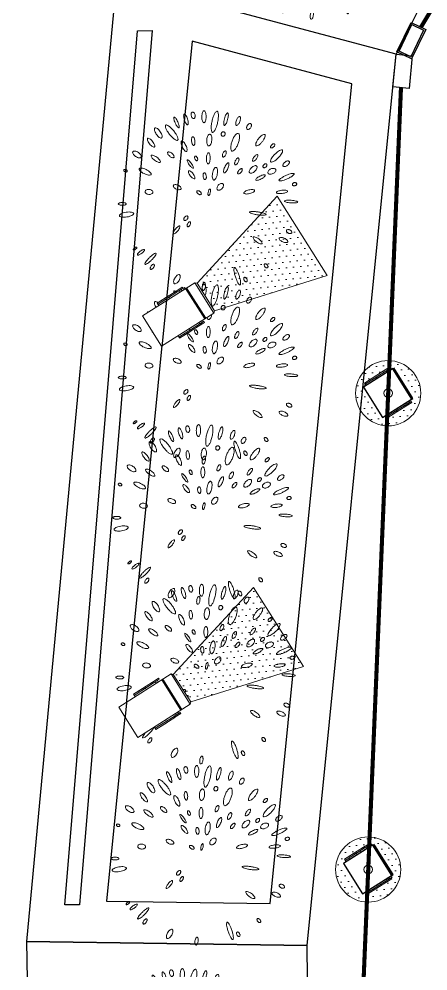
# Model space of a CAD drawing. Header units: millimetres. Extents: x 2562 to 7288, y 778 to 5635.
# Drawn here: x 3466.4 to 3516.5, y 1729.4 to 1846.1 of the extents above; entities that cross this region are included whole.
import ezdxf

# ---------------------------------------------------------------- set-up
doc = ezdxf.new("R2010")
doc.units = ezdxf.units.MM
doc.set_wipeout_variables(frame=1)
for name, color, linetype in [('0-gnl-gor3', 252, 'Continuous'), ('0-gnl-gor5', 254, 'Continuous'), ('2-tef-aksesuar', 30, 'Continuous'), ('2-tef-sabit', 251, 'Continuous'), ('yeni string aydinlatma', 30, 'Continuous')]:
    doc.layers.add(name, color=color, linetype=linetype)
doc.layers.add('ONOFF_LI-11', color=7, linetype='Continuous', lineweight=0, true_color=0xcc33a1)
doc.layers.add('x-ref_base plan 1$0$SHG-LANDSCAPING', color=252, linetype='Continuous', lineweight=18)
doc.linetypes.add('ZIGZAG', pattern='A,0.00254,-5.08,[131,ltypeshp.shx,S=5.08,R=0,X=-5.08,Y=0],-10.16,[131,ltypeshp.shx,S=5.08,R=180,X=5.08,Y=0],-5.08', length=20.32254)

# ---------------------------------------------------------------- blocks, each defined once
blk = doc.blocks.new('BP_Abelia grandiflora')
at = {"layer": '0-gnl-gor5', "lineweight": 9}
for points in [[(-0.0624, 0.1861, 0.029169), (-0.0573, 0.1778, 0.03978), (-0.0528, 0.1723, 0.081053), (-0.0476, 0.1685, 0.247796), (-0.0454, 0.1685, 0.247796), (-0.0441, 0.1704, 0.081053), (-0.0445, 0.1768, 0.03978), (-0.0466, 0.1836, 0.029169), (-0.0507, 0.1924, 0.029169), (-0.0558, 0.2006, 0.03978), (-0.0603, 0.2061, 0.081053), (-0.0655, 0.21, 0.247796), (-0.0677, 0.2099, 0.247796), (-0.0689, 0.2081, 0.081053), (-0.0686, 0.2016, 0.03978), (-0.0665, 0.1949, 0.029169)], [(-0.0439, 0.2257, 0.261938), (-0.0448, 0.2249, 0.075007), (-0.0454, 0.2211, 0.035692), (-0.0451, 0.2169, 0.025978), (-0.044, 0.2111, 0.025978), (-0.0423, 0.2055, 0.035692), (-0.0406, 0.2017, 0.075007), (-0.0383, 0.1986, 0.261938), (-0.0372, 0.1982, 0.261938), (-0.0363, 0.199, 0.075007), (-0.0357, 0.2029, 0.035692), (-0.036, 0.2071, 0.025978), (-0.0371, 0.2128, 0.025978), (-0.0388, 0.2184, 0.035692), (-0.0405, 0.2223, 0.075007), (-0.0428, 0.2254, 0.261938)], [(-0.0182, 0.2289, 0.243416), (-0.0193, 0.2281, 0.082852), (-0.0205, 0.2245, 0.04109), (-0.0209, 0.2203, 0.030206), (-0.0205, 0.2146, 0.030206), (-0.0194, 0.209, 0.04109), (-0.018, 0.205, 0.082852), (-0.0159, 0.2019, 0.243416), (-0.0146, 0.2014, 0.243416), (-0.0135, 0.2022, 0.082852), (-0.0123, 0.2058, 0.04109), (-0.012, 0.21, 0.030206), (-0.0124, 0.2157, 0.030206), (-0.0135, 0.2213, 0.04109), (-0.0149, 0.2252, 0.082852), (-0.0169, 0.2284, 0.243416)], [(0.0025, 0.2302, 0.154562), (0.0008, 0.2297, 0.106795), (-0.0008, 0.2278, 0.073326), (-0.0017, 0.2253, 0.059836), (-0.002, 0.222, 0.059836), (-0.0016, 0.2187, 0.073326), (-0.0005, 0.2163, 0.106795), (0.0013, 0.2145, 0.154562), (0.003, 0.214, 0.154562), (0.0046, 0.2146, 0.106795), (0.0063, 0.2165, 0.073326), (0.0072, 0.219, 0.059836), (0.0075, 0.2223, 0.059836), (0.007, 0.2255, 0.073326), (0.0059, 0.228, 0.106795), (0.0042, 0.2298, 0.154562)], [(0.0309, 0.2284, 0.217322), (0.0291, 0.228, 0.092688), (0.0264, 0.2249, 0.049364), (0.0246, 0.2208, 0.036974), (0.023, 0.215, 0.036974), (0.0223, 0.209, 0.049364), (0.0226, 0.2045, 0.092688), (0.024, 0.2006, 0.217322), (0.0255, 0.1996, 0.217322), (0.0273, 0.2, 0.092688), (0.03, 0.2031, 0.049364), (0.0318, 0.2072, 0.036974), (0.0334, 0.213, 0.036974), (0.0341, 0.219, 0.049364), (0.0338, 0.2235, 0.092688), (0.0324, 0.2274, 0.217322)], [(0.0625, 0.2217, 0.256191), (0.0601, 0.2214, 0.077505), (0.0549, 0.2164, 0.037329), (0.0505, 0.2097, 0.027247), (0.0458, 0.1998, 0.027247), (0.0422, 0.1895, 0.037329), (0.0406, 0.1816, 0.077505), (0.0407, 0.1744, 0.256191), (0.0422, 0.1726, 0.256191), (0.0445, 0.1728, 0.077505), (0.0497, 0.1779, 0.037329), (0.0541, 0.1846, 0.027247), (0.0588, 0.1944, 0.027247), (0.0624, 0.2048, 0.037329), (0.0641, 0.2126, 0.077505), (0.0639, 0.2199, 0.256191)], [(0.0872, 0.2131, 0.259831), (0.0859, 0.213, 0.07593), (0.0827, 0.2101, 0.036288), (0.0799, 0.2062, 0.026439), (0.0768, 0.2004, 0.026439), (0.0743, 0.1943, 0.036288), (0.0731, 0.1897, 0.07593), (0.0729, 0.1854, 0.259831), (0.0737, 0.1843, 0.259831), (0.0751, 0.1844, 0.07593), (0.0783, 0.1873, 0.036288), (0.0811, 0.1912, 0.026439), (0.0842, 0.197, 0.026439), (0.0866, 0.203, 0.036288), (0.0879, 0.2077, 0.07593), (0.088, 0.212, 0.259831)], [(-0.0949, 0.2077, 0.206976), (-0.0962, 0.2062, 0.096084), (-0.0969, 0.2021, 0.052894), (-0.0962, 0.1976, 0.039992), (-0.0943, 0.1919, 0.039992), (-0.0914, 0.1866, 0.052894), (-0.0886, 0.183, 0.096084), (-0.0851, 0.1807, 0.206976), (-0.0831, 0.1807, 0.206976), (-0.0818, 0.1821, 0.096084), (-0.0811, 0.1862, 0.052894), (-0.0818, 0.1908, 0.039992), (-0.0837, 0.1965, 0.039992), (-0.0866, 0.2018, 0.052894), (-0.0894, 0.2054, 0.096084), (-0.0929, 0.2077, 0.206976)], [(0.1147, 0.1991, 0.205663), (0.1132, 0.1993, 0.096491), (0.1103, 0.1979, 0.053352), (0.1077, 0.1954, 0.040391), (0.105, 0.1915, 0.040391), (0.1029, 0.1873, 0.053352), (0.102, 0.1838, 0.096491), (0.1021, 0.1806, 0.205663), (0.103, 0.1793, 0.205663), (0.1046, 0.1791, 0.096491), (0.1075, 0.1806, 0.053352), (0.1101, 0.1831, 0.040391), (0.1128, 0.1869, 0.040391), (0.1148, 0.1912, 0.053352), (0.1158, 0.1946, 0.096491), (0.1157, 0.1979, 0.205663)], [(-0.1169, 0.1861, 0.228205), (-0.1179, 0.1848, 0.088786), (-0.1179, 0.181, 0.045809), (-0.1169, 0.177, 0.034018), (-0.1147, 0.1718, 0.034018), (-0.1117, 0.167, 0.045809), (-0.109, 0.1638, 0.088786), (-0.1059, 0.1617, 0.228205), (-0.1043, 0.1617, 0.228205), (-0.1034, 0.163, 0.088786), (-0.1033, 0.1668, 0.045809), (-0.1044, 0.1708, 0.034018), (-0.1066, 0.176, 0.034018), (-0.1095, 0.1808, 0.045809), (-0.1123, 0.184, 0.088786), (-0.1154, 0.1861, 0.228205)], [(-0.0361, 0.1647, 0.224678), (-0.0373, 0.1636, 0.090084), (-0.0382, 0.1598, 0.046944), (-0.0381, 0.1555, 0.034953), (-0.0369, 0.1499, 0.034953), (-0.035, 0.1445, 0.046944), (-0.0329, 0.1407, 0.090084), (-0.0301, 0.1379, 0.224678), (-0.0285, 0.1376, 0.224678), (-0.0273, 0.1387, 0.090084), (-0.0264, 0.1425, 0.046944), (-0.0265, 0.1468, 0.034953), (-0.0277, 0.1525, 0.034953), (-0.0296, 0.1579, 0.046944), (-0.0317, 0.1617, 0.090084), (-0.0345, 0.1644, 0.224678)], [(-0.0073, 0.1703, 0.208148), (-0.0086, 0.1698, 0.095716), (-0.0104, 0.1674, 0.052486), (-0.0115, 0.1642, 0.039639), (-0.0122, 0.1599, 0.039639), (-0.0122, 0.1556, 0.052486), (-0.0116, 0.1523, 0.095716), (-0.0102, 0.1497, 0.208148), (-0.0089, 0.149, 0.208148), (-0.0075, 0.1495, 0.095716), (-0.0058, 0.1519, 0.052486), (-0.0047, 0.155, 0.039639), (-0.004, 0.1593, 0.039639), (-0.004, 0.1637, 0.052486), (-0.0046, 0.1669, 0.095716), (-0.006, 0.1696, 0.208148)], [(0.0349, 0.1693, 0.191592), (0.0327, 0.169, 0.100474), (0.0295, 0.1664, 0.058435), (0.0271, 0.1626, 0.044925), (0.0251, 0.1571, 0.044925), (0.0241, 0.1513, 0.058435), (0.0242, 0.1468, 0.100474), (0.0257, 0.1429, 0.191592), (0.0274, 0.1416, 0.191592), (0.0296, 0.1419, 0.100474), (0.0328, 0.1445, 0.058435), (0.0352, 0.1483, 0.044925), (0.0372, 0.1538, 0.044925), (0.0382, 0.1596, 0.058435), (0.0381, 0.1641, 0.100474), (0.0366, 0.1679, 0.191592)], [(0.0696, 0.1689, 0.110174), (0.0678, 0.1694, 0.102587), (0.0658, 0.169, 0.093413), (0.0641, 0.1678, 0.08782), (0.0629, 0.1661, 0.08782), (0.0623, 0.164, 0.093413), (0.0624, 0.162, 0.102587), (0.0634, 0.1602, 0.110174), (0.0648, 0.159, 0.110174), (0.0666, 0.1586, 0.102587), (0.0686, 0.159, 0.093413), (0.0703, 0.1601, 0.08782), (0.0716, 0.1619, 0.08782), (0.0722, 0.1639, 0.093413), (0.072, 0.166, 0.102587), (0.0711, 0.1678, 0.110174)], [(0.1382, 0.1775, 0.15118), (0.1365, 0.1782, 0.106997), (0.134, 0.1779, 0.074795), (0.1316, 0.1766, 0.061485), (0.1292, 0.1743, 0.061485), (0.1274, 0.1716, 0.074795), (0.1266, 0.169, 0.106997), (0.1268, 0.1664, 0.15118), (0.1278, 0.1649, 0.15118), (0.1295, 0.1642, 0.106997), (0.132, 0.1645, 0.074795), (0.1344, 0.1658, 0.061485), (0.1368, 0.1681, 0.061485), (0.1386, 0.1708, 0.074795), (0.1394, 0.1734, 0.106997), (0.1392, 0.176, 0.15118)], [(-0.1584, 0.1599, 0.17972), (-0.1593, 0.158, 0.103229), (-0.1587, 0.1544, 0.062965), (-0.157, 0.151, 0.049171), (-0.1537, 0.1471, 0.049171), (-0.1498, 0.144, 0.062965), (-0.1463, 0.1423, 0.103229), (-0.1427, 0.1419, 0.17972), (-0.1408, 0.1428, 0.17972), (-0.14, 0.1447, 0.103229), (-0.1405, 0.1483, 0.062965), (-0.1423, 0.1518, 0.049171), (-0.1455, 0.1556, 0.049171), (-0.1494, 0.1587, 0.062965), (-0.1529, 0.1604, 0.103229), (-0.1565, 0.1608, 0.17972)], [(-0.1156, 0.1428, 0.225102), (-0.1162, 0.1413, 0.08993), (-0.1152, 0.1376, 0.046807), (-0.1131, 0.134, 0.03484), (-0.1095, 0.1297, 0.03484), (-0.1053, 0.1259, 0.046807), (-0.1018, 0.1236, 0.08993), (-0.0982, 0.1225, 0.225102), (-0.0967, 0.123, 0.225102), (-0.0961, 0.1245, 0.08993), (-0.0971, 0.1282, 0.046807), (-0.0992, 0.1318, 0.03484), (-0.1028, 0.1361, 0.03484), (-0.1069, 0.1399, 0.046807), (-0.1104, 0.1422, 0.08993), (-0.1141, 0.1433, 0.225102)], [(-0.0742, 0.1435, 0.185857), (-0.075, 0.1421, 0.10188), (-0.0748, 0.1393, 0.060594), (-0.0736, 0.1365, 0.046923), (-0.0714, 0.1332, 0.046923), (-0.0686, 0.1304, 0.060594), (-0.066, 0.1288, 0.10188), (-0.0633, 0.1281, 0.185857), (-0.0618, 0.1286, 0.185857), (-0.061, 0.13, 0.10188), (-0.0612, 0.1328, 0.060594), (-0.0623, 0.1357, 0.046923), (-0.0646, 0.1389, 0.046923), (-0.0674, 0.1417, 0.060594), (-0.07, 0.1434, 0.10188), (-0.0727, 0.144, 0.185857)], [(0.1041, 0.1589, 0.219849), (0.1013, 0.1592, 0.09181), (0.0958, 0.156, 0.048525), (0.0909, 0.1509, 0.036269), (0.0857, 0.1431, 0.036269), (0.0816, 0.1346, 0.048525), (0.0797, 0.1279, 0.09181), (0.0797, 0.1215, 0.219849), (0.0813, 0.1192, 0.219849), (0.084, 0.119, 0.09181), (0.0896, 0.1222, 0.048525), (0.0944, 0.1273, 0.036269), (0.0997, 0.1351, 0.036269), (0.1038, 0.1435, 0.048525), (0.1057, 0.1503, 0.09181), (0.1057, 0.1567, 0.219849)], [(0.1675, 0.1451, 0.224459), (0.1656, 0.1458, 0.090164), (0.1609, 0.1447, 0.047015), (0.1562, 0.1421, 0.035012), (0.1506, 0.1377, 0.035012), (0.1457, 0.1326, 0.047015), (0.1427, 0.1282, 0.090164), (0.1412, 0.1236, 0.224459), (0.1418, 0.1216, 0.224459), (0.1437, 0.1209, 0.090164), (0.1484, 0.122, 0.047015), (0.153, 0.1245, 0.035012), (0.1586, 0.129, 0.035012), (0.1635, 0.1341, 0.047015), (0.1665, 0.1385, 0.090164), (0.1681, 0.1431, 0.224459)], [(-0.1882, 0.1194, 0.136055), (-0.1885, 0.1183, 0.10695), (-0.1881, 0.1168, 0.081551), (-0.1873, 0.1156, 0.069671), (-0.1859, 0.1145, 0.069671), (-0.1842, 0.1138, 0.081551), (-0.1827, 0.1137, 0.10695), (-0.1813, 0.1141, 0.136055), (-0.1805, 0.1149, 0.136055), (-0.1802, 0.116, 0.10695), (-0.1805, 0.1174, 0.081551), (-0.1814, 0.1187, 0.069671), (-0.1828, 0.1198, 0.069671), (-0.1844, 0.1204, 0.081551), (-0.1859, 0.1206, 0.10695), (-0.1873, 0.1202, 0.136055)], [(-0.1503, 0.1158, 0.222164), (-0.1506, 0.1139, 0.090991), (-0.1487, 0.1099, 0.047763), (-0.1455, 0.1062, 0.035633), (-0.1404, 0.102, 0.035633), (-0.1348, 0.0986, 0.047763), (-0.1302, 0.0968, 0.090991), (-0.1258, 0.0964, 0.222164), (-0.1242, 0.0973, 0.222164), (-0.1238, 0.0992, 0.090991), (-0.1257, 0.1032, 0.047763), (-0.1289, 0.1069, 0.035633), (-0.134, 0.1111, 0.035633), (-0.1396, 0.1145, 0.047763), (-0.1442, 0.1163, 0.090991), (-0.1486, 0.1167, 0.222164)], [(-0.0304, 0.1171, 0.270783), (-0.0309, 0.1163, 0.071066), (-0.0307, 0.1129, 0.033234), (-0.0297, 0.1092, 0.024094), (-0.0277, 0.1044, 0.024094), (-0.0252, 0.0997, 0.033234), (-0.0231, 0.0966, 0.071066), (-0.0205, 0.0942, 0.270783), (-0.0196, 0.0941, 0.270783), (-0.019, 0.0949, 0.071066), (-0.0193, 0.0984, 0.033234), (-0.0203, 0.1021, 0.024094), (-0.0223, 0.1069, 0.024094), (-0.0248, 0.1115, 0.033234), (-0.0269, 0.1146, 0.071066), (-0.0294, 0.117, 0.270783)], [(-0.0097, 0.1225, 0.164937), (-0.0107, 0.1219, 0.10574), (-0.0115, 0.1203, 0.068929), (-0.0118, 0.1184, 0.055121), (-0.0115, 0.1159, 0.055121), (-0.0107, 0.1136, 0.068929), (-0.0096, 0.112, 0.10574), (-0.0081, 0.1109, 0.164937), (-0.007, 0.1108, 0.164937), (-0.006, 0.1114, 0.10574), (-0.0051, 0.113, 0.068929), (-0.0049, 0.115, 0.055121), (-0.0051, 0.1174, 0.055121), (-0.006, 0.1197, 0.068929), (-0.007, 0.1213, 0.10574), (-0.0085, 0.1224, 0.164937)], [(0.0237, 0.1248, 0.221241), (0.0221, 0.1244, 0.091319), (0.0196, 0.1216, 0.048066), (0.0178, 0.1178, 0.035885), (0.0163, 0.1124, 0.035885), (0.0156, 0.1069, 0.048066), (0.0158, 0.1028, 0.091319), (0.017, 0.0992, 0.221241), (0.0183, 0.0982, 0.221241), (0.0199, 0.0986, 0.091319), (0.0224, 0.1014, 0.048066), (0.0241, 0.1052, 0.035885), (0.0256, 0.1105, 0.035885), (0.0263, 0.1161, 0.048066), (0.0262, 0.1202, 0.091319), (0.025, 0.1238, 0.221241)], [(0.0661, 0.1221, 0.181524), (0.0647, 0.1224, 0.10285), (0.0625, 0.1216, 0.062262), (0.0604, 0.12, 0.048498), (0.0583, 0.1175, 0.048498), (0.0568, 0.1145, 0.062262), (0.0561, 0.1121, 0.10285), (0.0562, 0.1097, 0.181524), (0.057, 0.1086, 0.181524), (0.0584, 0.1082, 0.10285), (0.0606, 0.109, 0.062262), (0.0627, 0.1106, 0.048498), (0.0648, 0.1132, 0.048498), (0.0663, 0.1161, 0.062262), (0.067, 0.1186, 0.10285), (0.0669, 0.121, 0.181524)], [(0.1873, 0.118, 0.167836), (0.1863, 0.1188, 0.105336), (0.1844, 0.119, 0.067731), (0.1823, 0.1185, 0.053888), (0.18, 0.1173, 0.053888), (0.178, 0.1156, 0.067731), (0.1767, 0.1139, 0.105336), (0.1762, 0.112, 0.167836), (0.1765, 0.1108, 0.167836), (0.1775, 0.1101, 0.105336), (0.1794, 0.1099, 0.067731), (0.1815, 0.1103, 0.053888), (0.1838, 0.1116, 0.053888), (0.1858, 0.1133, 0.067731), (0.1871, 0.1149, 0.105336), (0.1876, 0.1168, 0.167836)], [(0.094, 0.0995, 0.190551), (0.0926, 0.0999, 0.100739), (0.0901, 0.0991, 0.058823), (0.0878, 0.0973, 0.045281), (0.0853, 0.0945, 0.045281), (0.0834, 0.0913, 0.058823), (0.0825, 0.0885, 0.100739), (0.0824, 0.0859, 0.190551), (0.0832, 0.0847, 0.190551), (0.0846, 0.0843, 0.100739), (0.0871, 0.0852, 0.058823), (0.0894, 0.0869, 0.045281), (0.0919, 0.0897, 0.045281), (0.0938, 0.0929, 0.058823), (0.0947, 0.0957, 0.100739), (0.0948, 0.0983, 0.190551)], [(0.1418, 0.0995, 0.211516), (0.1406, 0.1001, 0.094634), (0.1379, 0.0995, 0.051326), (0.1352, 0.098, 0.038641), (0.132, 0.0955, 0.038641), (0.1293, 0.0925, 0.051326), (0.1277, 0.0899, 0.094634), (0.1269, 0.0872, 0.211516), (0.1274, 0.086, 0.211516), (0.1285, 0.0855, 0.094634), (0.1313, 0.0861, 0.051326), (0.134, 0.0875, 0.038641), (0.1371, 0.0901, 0.038641), (0.1398, 0.0931, 0.051326), (0.1415, 0.0957, 0.094634), (0.1422, 0.0983, 0.211516)], [(0.2035, 0.1, 0.241866), (0.2017, 0.1009, 0.08348), (0.1962, 0.1001, 0.041558), (0.1905, 0.0976, 0.030579), (0.1834, 0.0932, 0.030579), (0.1768, 0.088, 0.041558), (0.1726, 0.0835, 0.08348), (0.1699, 0.0786, 0.241866), (0.1702, 0.0766, 0.241866), (0.172, 0.0756, 0.08348), (0.1775, 0.0765, 0.041558), (0.1832, 0.0789, 0.030579), (0.1903, 0.0833, 0.030579), (0.1969, 0.0886, 0.041558), (0.2011, 0.0931, 0.08348), (0.2038, 0.098, 0.241866)], [(-0.0318, 0.0896, 0.218092), (-0.0326, 0.0885, 0.092422), (-0.0328, 0.0851, 0.049107), (-0.0319, 0.0815, 0.036758), (-0.0299, 0.077, 0.036758), (-0.0273, 0.0729, 0.049107), (-0.0248, 0.0701, 0.092422), (-0.022, 0.0684, 0.218092), (-0.0205, 0.0685, 0.218092), (-0.0196, 0.0696, 0.092422), (-0.0195, 0.073, 0.049107), (-0.0203, 0.0766, 0.036758), (-0.0223, 0.0811, 0.036758), (-0.025, 0.0852, 0.049107), (-0.0274, 0.088, 0.092422), (-0.0303, 0.0897, 0.218092)], [(0.0052, 0.0784, 0.182227), (0.0039, 0.0779, 0.102698), (0.0023, 0.0761, 0.061989), (0.0013, 0.0736, 0.048238), (0.0008, 0.0702, 0.048238), (0.001, 0.0668, 0.061989), (0.0017, 0.0643, 0.102698), (0.003, 0.0623, 0.182227), (0.0043, 0.0617, 0.182227), (0.0056, 0.0621, 0.102698), (0.0072, 0.064, 0.061989), (0.0082, 0.0665, 0.048238), (0.0087, 0.0698, 0.048238), (0.0085, 0.0732, 0.061989), (0.0079, 0.0758, 0.102698), (0.0065, 0.0778, 0.182227)], [(0.0359, 0.0865, 0.213517), (0.0338, 0.0863, 0.093974), (0.0304, 0.0835, 0.050644), (0.0276, 0.0795, 0.038059), (0.0249, 0.0736, 0.038059), (0.0232, 0.0674, 0.050644), (0.0227, 0.0625, 0.093974), (0.0236, 0.0581, 0.213517), (0.025, 0.0567, 0.213517), (0.0271, 0.0569, 0.093974), (0.0305, 0.0597, 0.050644), (0.0333, 0.0637, 0.038059), (0.036, 0.0696, 0.038059), (0.0377, 0.0759, 0.050644), (0.0382, 0.0807, 0.093974), (0.0373, 0.0851, 0.213517)], [(0.0679, 0.0919, 0.234361), (0.0665, 0.0921, 0.086447), (0.0632, 0.0903, 0.043866), (0.0603, 0.0875, 0.032434), (0.0569, 0.0832, 0.032434), (0.0542, 0.0785, 0.043866), (0.0527, 0.0747, 0.086447), (0.0523, 0.071, 0.234361), (0.053, 0.0698, 0.234361), (0.0544, 0.0696, 0.086447), (0.0576, 0.0714, 0.043866), (0.0606, 0.0742, 0.032434), (0.0639, 0.0785, 0.032434), (0.0667, 0.0832, 0.043866), (0.0681, 0.087, 0.086447), (0.0686, 0.0907, 0.234361)], [(0.0981, 0.0721, 0.189405), (0.0969, 0.0727, 0.101026), (0.0946, 0.0725, 0.059252), (0.0923, 0.0715, 0.045676), (0.0897, 0.0696, 0.045676), (0.0874, 0.0673, 0.059252), (0.086, 0.0651, 0.101026), (0.0855, 0.0629, 0.189405), (0.0859, 0.0617, 0.189405), (0.087, 0.0611, 0.101026), (0.0893, 0.0613, 0.059252), (0.0916, 0.0623, 0.045676), (0.0943, 0.0642, 0.045676), (0.0966, 0.0665, 0.059252), (0.0979, 0.0686, 0.101026), (0.0985, 0.0709, 0.189405)], [(0.1346, 0.0725, 0.173385), (0.1328, 0.0738, 0.104439), (0.1293, 0.0741, 0.065477), (0.1255, 0.0731, 0.051621), (0.1212, 0.0708, 0.051621), (0.1175, 0.0676, 0.065477), (0.1152, 0.0645, 0.104439), (0.1142, 0.0611, 0.173385), (0.1147, 0.059, 0.173385), (0.1165, 0.0577, 0.104439), (0.1201, 0.0574, 0.065477), (0.1238, 0.0584, 0.051621), (0.1281, 0.0607, 0.051621), (0.1318, 0.0639, 0.065477), (0.1341, 0.067, 0.104439), (0.1351, 0.0704, 0.173385)], [(0.1594, 0.073, 0.141068), (0.1582, 0.0738, 0.107148), (0.1564, 0.0742, 0.079281), (0.1545, 0.0738, 0.066799), (0.1524, 0.0727, 0.066799), (0.1507, 0.0711, 0.079281), (0.1497, 0.0694, 0.107148), (0.1494, 0.0676, 0.141068), (0.1499, 0.0662, 0.141068), (0.151, 0.0653, 0.107148), (0.1529, 0.065, 0.079281), (0.1548, 0.0654, 0.066799), (0.1569, 0.0665, 0.066799), (0.1586, 0.0681, 0.079281), (0.1596, 0.0698, 0.107148), (0.1598, 0.0716, 0.141068)], [(0.2153, 0.0698, 0.167894), (0.214, 0.071, 0.105327), (0.2112, 0.0717, 0.067707), (0.2082, 0.0713, 0.053864), (0.2047, 0.0699, 0.053864), (0.2015, 0.0678, 0.067707), (0.1994, 0.0656, 0.105327), (0.1983, 0.063, 0.167894), (0.1986, 0.0612, 0.167894), (0.1999, 0.06, 0.105327), (0.2026, 0.0594, 0.067707), (0.2056, 0.0598, 0.053864), (0.2092, 0.0611, 0.053864), (0.2124, 0.0632, 0.067707), (0.2144, 0.0654, 0.105327), (0.2155, 0.068, 0.167894)], [(-0.1458, 0.0585, 0.14574), (-0.1458, 0.0563, 0.107166), (-0.1443, 0.0536, 0.077192), (-0.1418, 0.0515, 0.064269), (-0.1383, 0.05, 0.064269), (-0.1344, 0.0494, 0.077192), (-0.1312, 0.0498, 0.107166), (-0.1285, 0.0512, 0.14574), (-0.1273, 0.0531, 0.14574), (-0.1273, 0.0554, 0.107166), (-0.1288, 0.0581, 0.077192), (-0.1313, 0.0601, 0.064269), (-0.1348, 0.0617, 0.064269), (-0.1387, 0.0623, 0.077192), (-0.1419, 0.0619, 0.107166), (-0.1446, 0.0604, 0.14574)], [(-0.0748, 0.0608, 0.17178), (-0.0753, 0.059, 0.104715), (-0.0743, 0.0561, 0.066124), (-0.0723, 0.0535, 0.052265), (-0.0692, 0.0509, 0.052265), (-0.0655, 0.0491, 0.066124), (-0.0623, 0.0483, 0.104715), (-0.0593, 0.0486, 0.17178), (-0.0578, 0.0498, 0.17178), (-0.0574, 0.0516, 0.104715), (-0.0583, 0.0544, 0.066124), (-0.0603, 0.057, 0.052265), (-0.0635, 0.0596, 0.052265), (-0.0672, 0.0615, 0.066124), (-0.0703, 0.0622, 0.104715), (-0.0733, 0.0619, 0.17178)], [(0.1513, 0.0468, 0.242243), (0.1503, 0.0477, 0.083327), (0.1468, 0.0483, 0.041444), (0.1429, 0.0479, 0.030488), (0.1377, 0.0467, 0.030488), (0.1327, 0.0448, 0.041444), (0.1293, 0.0429, 0.083327), (0.1267, 0.0404, 0.242243), (0.1265, 0.0392, 0.242243), (0.1274, 0.0382, 0.083327), (0.1309, 0.0377, 0.041444), (0.1348, 0.0381, 0.030488), (0.14, 0.0393, 0.030488), (0.145, 0.0412, 0.041444), (0.1484, 0.0431, 0.083327), (0.151, 0.0456, 0.242243)], [(0.1792, 0.0558, 0.150587), (0.178, 0.0578, 0.107025), (0.1752, 0.0595, 0.075054), (0.1717, 0.06, 0.06178), (0.1675, 0.0595, 0.06178), (0.1636, 0.058, 0.075054), (0.1608, 0.056, 0.107025), (0.1591, 0.0532, 0.150587), (0.1589, 0.0509, 0.150587), (0.1601, 0.0489, 0.107025), (0.163, 0.0472, 0.075054), (0.1664, 0.0467, 0.06178), (0.1706, 0.0472, 0.06178), (0.1745, 0.0487, 0.075054), (0.1773, 0.0507, 0.107025), (0.1791, 0.0535, 0.150587)], [(-0.2157, 0.0401, 0.218506), (-0.2154, 0.0389, 0.092278), (-0.2133, 0.0371, 0.048969), (-0.2106, 0.0359, 0.036642), (-0.2068, 0.0349, 0.036642), (-0.2029, 0.0344, 0.048969), (-0.1999, 0.0346, 0.092278), (-0.1974, 0.0355, 0.218506), (-0.1967, 0.0365, 0.218506), (-0.197, 0.0376, 0.092278), (-0.199, 0.0394, 0.048969), (-0.2017, 0.0406, 0.036642), (-0.2055, 0.0416, 0.036642), (-0.2095, 0.0421, 0.048969), (-0.2124, 0.0419, 0.092278), (-0.215, 0.041, 0.218506)], [(-0.0205, 0.0374, 0.159367), (-0.0211, 0.0362, 0.106385), (-0.0211, 0.0342, 0.071268), (-0.0202, 0.0322, 0.05759), (-0.0187, 0.0301, 0.05759), (-0.0166, 0.0284, 0.071268), (-0.0147, 0.0275, 0.106385), (-0.0127, 0.0273, 0.159367), (-0.0115, 0.0279, 0.159367), (-0.0108, 0.0291, 0.106385), (-0.0109, 0.0311, 0.071268), (-0.0117, 0.0331, 0.05759), (-0.0133, 0.0352, 0.05759), (-0.0153, 0.0369, 0.071268), (-0.0173, 0.0378, 0.106385), (-0.0193, 0.0379, 0.159367)], [(0.012, 0.0369, 0.233435), (0.0111, 0.0368, 0.086805), (0.0093, 0.0354, 0.044155), (0.0079, 0.0333, 0.032669), (0.0064, 0.0302, 0.032669), (0.0053, 0.027, 0.044155), (0.0049, 0.0245, 0.086805), (0.0051, 0.0223, 0.233435), (0.0057, 0.0216, 0.233435), (0.0066, 0.0216, 0.086805), (0.0083, 0.0231, 0.044155), (0.0097, 0.0252, 0.032669), (0.0112, 0.0282, 0.032669), (0.0123, 0.0315, 0.044155), (0.0128, 0.034, 0.086805), (0.0126, 0.0362, 0.233435)], [(0.0453, 0.0441, 0.148782), (0.0434, 0.0454, 0.107096), (0.0403, 0.0456, 0.075846), (0.0371, 0.0447, 0.062692), (0.0338, 0.0425, 0.062692), (0.031, 0.0396, 0.075846), (0.0295, 0.0367, 0.107096), (0.0291, 0.0336, 0.148782), (0.03, 0.0315, 0.148782), (0.0319, 0.0302, 0.107096), (0.035, 0.03, 0.075846), (0.0382, 0.0309, 0.062692), (0.0416, 0.0331, 0.062692), (0.0443, 0.036, 0.075846), (0.0458, 0.0389, 0.107096), (0.0462, 0.042, 0.148782)], [(0.2216, 0.0378, 0.277561), (0.2205, 0.0388, 0.067974), (0.2151, 0.0394, 0.031398), (0.209, 0.0388, 0.0227), (0.2009, 0.0372, 0.0227), (0.1929, 0.0348, 0.031398), (0.1873, 0.0324, 0.067974), (0.1828, 0.0293, 0.277561), (0.1824, 0.0279, 0.277561), (0.1834, 0.0269, 0.067974), (0.1889, 0.0263, 0.031398), (0.1949, 0.0269, 0.0227), (0.203, 0.0285, 0.0227), (0.211, 0.031, 0.031398), (0.2166, 0.0333, 0.067974), (0.2211, 0.0364, 0.277561)], [(-0.2179, 0.0108, 0.226996), (-0.2171, 0.009, 0.089235), (-0.2128, 0.0066, 0.046197), (-0.2076, 0.0053, 0.034337), (-0.2004, 0.0047, 0.034337), (-0.1932, 0.0051, 0.046197), (-0.188, 0.0062, 0.089235), (-0.1836, 0.0085, 0.226996), (-0.1827, 0.0103, 0.226996), (-0.1836, 0.0121, 0.089235), (-0.1878, 0.0145, 0.046197), (-0.1931, 0.0158, 0.034337), (-0.2003, 0.0164, 0.034337), (-0.2075, 0.016, 0.046197), (-0.2127, 0.0149, 0.089235), (-0.217, 0.0126, 0.226996)], [(0.1193, 0.0144, 0.224989), (0.1186, 0.0158, 0.089971), (0.1151, 0.0174, 0.046843), (0.1111, 0.0181, 0.03487), (0.1055, 0.0181, 0.03487), (0.1, 0.0173, 0.046843), (0.096, 0.0161, 0.089971), (0.0928, 0.014, 0.224989), (0.0922, 0.0125, 0.224989), (0.093, 0.0112, 0.089971), (0.0964, 0.0096, 0.046843), (0.1005, 0.0089, 0.03487), (0.1061, 0.0089, 0.03487), (0.1116, 0.0097, 0.046843), (0.1156, 0.0109, 0.089971), (0.1188, 0.0129, 0.224989)], [(0.1986, -0.0014, 0.244655), (0.198, -0.0002, 0.082347), (0.1947, 0.0016, 0.040717), (0.1907, 0.0027, 0.02991), (0.185, 0.0033, 0.02991), (0.1794, 0.0032, 0.040717), (0.1752, 0.0026, 0.082347), (0.1718, 0.0011, 0.244655), (0.1711, 0, 0.244655), (0.1716, -0.0013, 0.082347), (0.175, -0.0031, 0.040717), (0.179, -0.0041, 0.02991), (0.1846, -0.0047, 0.02991), (0.1903, -0.0046, 0.040717), (0.1944, -0.004, 0.082347), (0.1979, -0.0026, 0.244655)], [(0.2238, 0.0126, 0.132495), (0.2234, 0.014, 0.106693), (0.2222, 0.0153, 0.083176), (0.2206, 0.0161, 0.071819), (0.2184, 0.0164, 0.071819), (0.2163, 0.0161, 0.083176), (0.2146, 0.0153, 0.106693), (0.2134, 0.014, 0.132495), (0.213, 0.0126, 0.132495), (0.2134, 0.0112, 0.106693), (0.2146, 0.0098, 0.083176), (0.2163, 0.009, 0.071819), (0.2184, 0.0087, 0.071819), (0.2206, 0.009, 0.083176), (0.2222, 0.0098, 0.106693), (0.2234, 0.0112, 0.132495)], [(-0.0535, -0.0192, 0.151181), (-0.0547, -0.0184, 0.106997), (-0.0568, -0.0183, 0.074794), (-0.0589, -0.0189, 0.061485), (-0.0612, -0.0203, 0.061485), (-0.063, -0.0223, 0.074794), (-0.0641, -0.0242, 0.106997), (-0.0643, -0.0263, 0.151181), (-0.0638, -0.0276, 0.151181), (-0.0625, -0.0284, 0.106997), (-0.0605, -0.0286, 0.074794), (-0.0584, -0.028, 0.061485), (-0.0561, -0.0265, 0.061485), (-0.0542, -0.0246, 0.074794), (-0.0532, -0.0226, 0.106997), (-0.0529, -0.0206, 0.151181)], [(0.2184, -0.032, 0.290135), (0.2181, -0.0311, 0.062096), (0.2144, -0.0287, 0.028093), (0.2099, -0.0268, 0.020218), (0.2034, -0.0249, 0.020218), (0.1969, -0.0235, 0.028093), (0.192, -0.0229, 0.062096), (0.1876, -0.0232, 0.290135), (0.1869, -0.0239, 0.290135), (0.1872, -0.0249, 0.062096), (0.1909, -0.0273, 0.028093), (0.1954, -0.0291, 0.020218), (0.2018, -0.0311, 0.020218), (0.2084, -0.0325, 0.028093), (0.2132, -0.033, 0.062096), (0.2177, -0.0327, 0.290135)], [(-0.0769, -0.0398, 0.241023), (-0.078, -0.0393, 0.083819), (-0.0811, -0.0402, 0.041814), (-0.0843, -0.042, 0.030784), (-0.0881, -0.0451, 0.030784), (-0.0915, -0.0485, 0.041814), (-0.0937, -0.0514, 0.083819), (-0.0949, -0.0545, 0.241023), (-0.0946, -0.0556, 0.241023), (-0.0935, -0.0561, 0.083819), (-0.0903, -0.0552, 0.041814), (-0.0872, -0.0534, 0.030784), (-0.0834, -0.0504, 0.030784), (-0.0799, -0.0469, 0.041814), (-0.0778, -0.044, 0.083819), (-0.0766, -0.0409, 0.241023)], [(-0.0498, -0.0342, 0.175332), (-0.0509, -0.0338, 0.104088), (-0.0528, -0.0342, 0.064698), (-0.0546, -0.0353, 0.050853), (-0.0565, -0.0372, 0.050853), (-0.058, -0.0395, 0.064698), (-0.0587, -0.0415, 0.104088), (-0.0588, -0.0434, 0.175332), (-0.0582, -0.0444, 0.175332), (-0.0571, -0.0448, 0.104088), (-0.0551, -0.0444, 0.064698), (-0.0533, -0.0433, 0.050853), (-0.0514, -0.0414, 0.050853), (-0.0499, -0.0391, 0.064698), (-0.0492, -0.0371, 0.104088), (-0.0492, -0.0352, 0.175332)], [(0.1367, -0.0488, 0.30054), (0.1364, -0.0476, 0.057112), (0.1318, -0.0445, 0.025448), (0.1262, -0.0419, 0.018256), (0.1183, -0.0389, 0.018256), (0.1101, -0.0366, 0.025448), (0.1041, -0.0354, 0.057112), (0.0985, -0.0353, 0.30054), (0.0976, -0.036, 0.30054), (0.0979, -0.0371, 0.057112), (0.1025, -0.0403, 0.025448), (0.108, -0.0429, 0.018256), (0.116, -0.0458, 0.018256), (0.1242, -0.0482, 0.025448), (0.1302, -0.0493, 0.057112), (0.1358, -0.0495, 0.30054)], [(-0.199, -0.0776, 0.203392), (-0.1984, -0.078, 0.097182), (-0.1969, -0.0782, 0.054153), (-0.1953, -0.0778, 0.04109), (-0.1933, -0.077, 0.04109), (-0.1914, -0.0758, 0.054153), (-0.1902, -0.0747, 0.097182), (-0.1895, -0.0733, 0.203392), (-0.1895, -0.0726, 0.203392), (-0.1901, -0.0721, 0.097182), (-0.1916, -0.072, 0.054153), (-0.1932, -0.0723, 0.04109), (-0.1952, -0.0732, 0.04109), (-0.1971, -0.0744, 0.054153), (-0.1983, -0.0755, 0.097182), (-0.199, -0.0768, 0.203392)], [(-0.1913, -0.0915, 0.248362), (-0.1905, -0.0921, 0.080818), (-0.1875, -0.092, 0.039613), (-0.1843, -0.0911, 0.029036), (-0.1802, -0.0893, 0.029036), (-0.1764, -0.087, 0.039613), (-0.1738, -0.085, 0.080818), (-0.1719, -0.0826, 0.248362), (-0.1719, -0.0816, 0.248362), (-0.1728, -0.081, 0.080818), (-0.1758, -0.0811, 0.039613), (-0.1789, -0.082, 0.029036), (-0.183, -0.0838, 0.029036), (-0.1869, -0.0861, 0.039613), (-0.1895, -0.0881, 0.080818), (-0.1913, -0.0905, 0.248362)], [(-0.1769, -0.1172, 0.283742), (-0.1757, -0.1177, 0.065106), (-0.1707, -0.1163, 0.029758), (-0.1657, -0.1138, 0.021464), (-0.1591, -0.1096, 0.021464), (-0.1529, -0.1049, 0.029758), (-0.1488, -0.101, 0.065106), (-0.1457, -0.0969, 0.283742), (-0.1458, -0.0956, 0.283742), (-0.147, -0.0951, 0.065106), (-0.1519, -0.0965, 0.029758), (-0.157, -0.099, 0.021464), (-0.1636, -0.1032, 0.021464), (-0.1698, -0.1079, 0.029758), (-0.1739, -0.1118, 0.065106), (-0.177, -0.1159, 0.283742)], [(0.1147, -0.1173, 0.230196), (0.1152, -0.1159, 0.088039), (0.1142, -0.1123, 0.045175), (0.1121, -0.1087, 0.033499), (0.1085, -0.1045, 0.033499), (0.1044, -0.1007, 0.045175), (0.101, -0.0984, 0.088039), (0.0974, -0.0972, 0.230196), (0.096, -0.0977, 0.230196), (0.0955, -0.0991, 0.088039), (0.0965, -0.1027, 0.045175), (0.0986, -0.1063, 0.033499), (0.1021, -0.1105, 0.033499), (0.1062, -0.1143, 0.045175), (0.1097, -0.1166, 0.088039), (0.1132, -0.1178, 0.230196)], [(0.1774, -0.124, 0.195041), (0.1777, -0.1223, 0.099565), (0.1765, -0.1193, 0.057161), (0.1742, -0.1165, 0.043768), (0.1706, -0.1136, 0.043768), (0.1665, -0.1114, 0.057161), (0.1631, -0.1103, 0.099565), (0.1599, -0.1104, 0.195041), (0.1585, -0.1114, 0.195041), (0.1581, -0.113, 0.099565), (0.1593, -0.1161, 0.057161), (0.1616, -0.1188, 0.043768), (0.1652, -0.1217, 0.043768), (0.1693, -0.1239, 0.057161), (0.1727, -0.125, 0.099565), (0.176, -0.1249, 0.195041)], [(0.1909, -0.1037, 0.147171), (0.1914, -0.1021, 0.107141), (0.191, -0.0999, 0.076557), (0.1897, -0.0979, 0.06352), (0.1876, -0.096, 0.06352), (0.185, -0.0946, 0.076557), (0.1827, -0.0942, 0.107141), (0.1805, -0.0946, 0.147171), (0.1792, -0.0956, 0.147171), (0.1787, -0.0972, 0.107141), (0.1791, -0.0994, 0.076557), (0.1804, -0.1014, 0.06352), (0.1825, -0.1033, 0.06352), (0.1851, -0.1046, 0.076557), (0.1874, -0.1051, 0.107141), (0.1896, -0.1047, 0.147171)], [(-0.1656, -0.1316, 0.178273), (-0.1645, -0.1322, 0.103522), (-0.1623, -0.1319, 0.063533), (-0.1602, -0.1309, 0.049718), (-0.1579, -0.129, 0.049718), (-0.156, -0.1267, 0.063533), (-0.155, -0.1246, 0.103522), (-0.1547, -0.1224, 0.178273), (-0.1553, -0.1213, 0.178273), (-0.1564, -0.1207, 0.103522), (-0.1586, -0.121, 0.063533), (-0.1606, -0.122, 0.049718), (-0.163, -0.1239, 0.049718), (-0.1648, -0.1262, 0.063533), (-0.1659, -0.1283, 0.103522), (-0.1662, -0.1305, 0.178273)], [(-0.1142, -0.1767, 0.183113), (-0.1122, -0.1774, 0.102503), (-0.1087, -0.1765, 0.061647), (-0.1053, -0.1744, 0.047913), (-0.1016, -0.1708, 0.047913), (-0.0987, -0.1666, 0.061647), (-0.0972, -0.1628, 0.102503), (-0.097, -0.1592, 0.183113), (-0.098, -0.1573, 0.183113), (-0.1, -0.1566, 0.102503), (-0.1036, -0.1575, 0.061647), (-0.107, -0.1596, 0.047913), (-0.1107, -0.1632, 0.047913), (-0.1136, -0.1675, 0.061647), (-0.1151, -0.1712, 0.102503), (-0.1153, -0.1749, 0.183113)], [(0.044, -0.2073, 0.280106), (0.0452, -0.2064, 0.066799), (0.0464, -0.2004, 0.030719), (0.0465, -0.1937, 0.022187), (0.0456, -0.1846, 0.022187), (0.0439, -0.1755, 0.030719), (0.0419, -0.1692, 0.066799), (0.0391, -0.1638, 0.280106), (0.0377, -0.1632, 0.280106), (0.0365, -0.1642, 0.066799), (0.0352, -0.1701, 0.030719), (0.0352, -0.1768, 0.022187), (0.0361, -0.1859, 0.022187), (0.0378, -0.195, 0.030719), (0.0397, -0.2014, 0.066799), (0.0425, -0.2067, 0.280106)], [(-0.0475, -0.2051, 0.205061), (-0.0462, -0.205, 0.096676), (-0.044, -0.2033, 0.053564), (-0.0423, -0.2008, 0.040575), (-0.0407, -0.1971, 0.040575), (-0.0397, -0.1932, 0.053564), (-0.0396, -0.1902, 0.096676), (-0.0402, -0.1875, 0.205061), (-0.0412, -0.1866, 0.205061), (-0.0426, -0.1867, 0.096676), (-0.0447, -0.1884, 0.053564), (-0.0464, -0.1909, 0.040575), (-0.048, -0.1946, 0.040575), (-0.049, -0.1985, 0.053564), (-0.0492, -0.2015, 0.096676), (-0.0485, -0.2042, 0.205061)], [(0.1179, -0.1776, 0.145133), (0.1188, -0.1766, 0.107172), (0.1193, -0.1748, 0.077462), (0.119, -0.1729, 0.06459), (0.1181, -0.1708, 0.06459), (0.1167, -0.1689, 0.077462), (0.1151, -0.1678, 0.107172), (0.1134, -0.1674, 0.145133), (0.112, -0.1677, 0.145133), (0.1111, -0.1687, 0.107172), (0.1107, -0.1705, 0.077462), (0.1109, -0.1724, 0.06459), (0.1118, -0.1745, 0.06459), (0.1132, -0.1763, 0.077462), (0.1148, -0.1775, 0.107172), (0.1166, -0.1779, 0.145133)], [(0.0611, -0.2028, 0.150975), (0.0622, -0.2021, 0.107007), (0.0631, -0.2003, 0.074884), (0.0633, -0.1983, 0.061587), (0.0629, -0.1959, 0.061587), (0.0618, -0.1936, 0.074884), (0.0605, -0.1921, 0.107007), (0.0589, -0.1911, 0.150975), (0.0575, -0.1911, 0.150975), (0.0564, -0.1919, 0.107007), (0.0555, -0.1936, 0.074884), (0.0553, -0.1956, 0.061587), (0.0557, -0.1981, 0.061587), (0.0568, -0.2003, 0.074884), (0.0581, -0.2019, 0.107007), (0.0597, -0.2028, 0.150975)]]:
    blk.add_lwpolyline(points, format="xyb", close=True, dxfattribs=at)
blk = doc.blocks.new('LI-11')
blk.add_wipeout([(-2.2, 3.19), (2.2, 3.19), (2.2, 0.81), (2.56, 0.81), (2.56, -2.83), (2.41, -2.83), (2.41, -2.56), (2.2, -2.56), (2.2, -4.41), (2, -4.61), (-2, -4.61), (-2.2, -4.41), (-2.2, -2.61), (-2.4, -2.61), (-2.4, -2.83), (-2.55, -2.83), (-2.56, 0.81), (-2.2, 0.81)]).dxf.layer = 'ONOFF_LI-11'
at = {"layer": 'ONOFF_LI-11', "ltscale": 3, "true_color": 0xf4cd0b}
h = blk.add_hatch(dxfattribs=at)
h.set_pattern_fill('DOTS', color=40, scale=0.5)
h.paths.add_polyline_path([(-5.75, -18.62), (5.75, -18.62), (2, -4.61), (-2, -4.61)])
at = {"layer": 'ONOFF_LI-11', "color": 251, "ltscale": 3}
for p, q in [((-2.2, 0.81), (-2.56, 0.81)), ((-2.56, 0.81), (-2.56, -0.81)), ((2.2, 0.81), (2.56, 0.81)), ((2.56, 0.81), (2.56, -0.81)), ((-2.2, -0.81), (-2.39, -0.81)), ((2.2, -0.81), (2.39, -0.81)), ((2.41, -1.95), (2.56, -1.95))]:
    blk.add_line(p, q, dxfattribs=at)
at = {"layer": 'ONOFF_LI-11', "ltscale": 3}
for points in [[(2.2, -4.41), (2.2, 3.19), (-2.2, 3.19), (-2.2, -4.41)], [(-2.2, -3.06), (2.2, -3.06)], [(-2.2, -3.21), (2.2, -3.21)], [(-2.2, -4.41), (2.2, -4.41)], [(-2, -4.61), (-2.2, -4.41)], [(-2, -4.61), (2, -4.61)], [(-2, -4.61), (2, -4.61)], [(2, -4.61), (2.2, -4.41)]]:
    blk.add_lwpolyline(points, dxfattribs=at)
at = {"layer": 'ONOFF_LI-11', "color": 251, "ltscale": 3}
for points in [[(-2.56, -1.95), (-2.56, 0.81)], [(-2.41, -1.95), (-2.38, 0.81)], [(2.41, -1.95), (2.38, 0.81)], [(2.56, -1.95), (2.56, 0.81)]]:
    blk.add_lwpolyline(points, dxfattribs=at)
for points in [[(-2.55, -2.83), (-2.4, -2.83), (-2.4, -1.95), (-2.55, -1.95)], [(-2.4, -2.21), (-2.2, -2.21), (-2.2, -2.61), (-2.4, -2.61)], [(2.2, -2.26), (2.41, -2.26), (2.41, -2.56), (2.2, -2.56)], [(2.41, -1.95), (2.56, -1.95), (2.56, -2.83), (2.41, -2.83)]]:
    blk.add_lwpolyline(points, close=True, dxfattribs=at)
at = {"layer": 'ONOFF_LI-11', "color": 40, "ltscale": 3, "true_color": 0xf4cd0b}
blk.add_lwpolyline([(-5.75, -18.62), (5.75, -18.62), (2, -4.61), (-2, -4.61), (-5.75, -18.62)], dxfattribs=at)
blk = doc.blocks.new('STRING LIGHT')
at = {"layer": 'ONOFF_LI-11', "ltscale": 3, "true_color": 0xf4cd0b}
h = blk.add_hatch(dxfattribs=at)
h.set_pattern_fill('DOTS', color=40, scale=0.5, angle=122.183569)
edge = h.paths.add_edge_path()
edge.add_arc((-61887.93, -18703.99), 4, 0, 360)
h.paths.add_polyline_path([(-61890.96, -18703.24), (-61888.62, -18706.96), (-61884.89, -18704.62), (-61887.37, -18700.97)], flags=16)
at = {"layer": '2-tef-aksesuar', "ltscale": 0.4, "elevation": 555.59}
blk.add_lwpolyline([(-61890.96, -18703.24), (-61888.62, -18706.96), (-61884.89, -18704.62), (-61887.37, -18700.97)], close=True, dxfattribs=at)
at = {"layer": 'ONOFF_LI-11', "color": 251, "ltscale": 3}
for p, q in [((-61890.83, -18702.74, 555.59), (-61889.46, -18701.87, 555.59)), ((-61889.27, -18702.17, 555.59), (-61889.38, -18702.01, 555.59)), ((-61888.41, -18701.39, 555.59), (-61888.49, -18701.26, 555.59)), ((-61890.64, -18703.04, 555.59), (-61890.83, -18702.74, 555.59)), ((-61888.11, -18707.06, 555.59), (-61886.74, -18706.2, 555.59)), ((-61886.93, -18705.9, 555.59), (-61886.82, -18706.06, 555.59)), ((-61888.3, -18706.76, 555.59), (-61888.11, -18707.06, 555.59))]:
    blk.add_line(p, q, dxfattribs=at)
at = {"layer": 'ONOFF_LI-11', "color": 251, "ltscale": 3, "elevation": 555.59}
for points in [[(-61888.41, -18701.39), (-61888.49, -18701.26), (-61887.75, -18700.8), (-61887.67, -18700.92)], [(-61888.05, -18701.4), (-61888.16, -18701.23), (-61887.9, -18701.07), (-61887.79, -18701.24)], [(-61885.03, -18705.12), (-61885.11, -18704.99), (-61885.85, -18705.46), (-61885.77, -18705.59)], [(-61885.64, -18705.32), (-61885.74, -18705.15), (-61885.41, -18704.94), (-61885.3, -18705.11)]]:
    blk.add_lwpolyline(points, close=True, dxfattribs=at)
at = {"layer": 'ONOFF_LI-11', "ltscale": 3, "elevation": 555.59}
for points in [[(-61887.41, -18701), (-61890.96, -18703.24), (-61888.62, -18706.96), (-61885.06, -18704.72)], [(-61885.06, -18704.72), (-61887.41, -18701)], [(-61887.13, -18701.06), (-61887.41, -18701)], [(-61885.02, -18704.7), (-61887.37, -18700.97)], [(-61884.89, -18704.62), (-61887.24, -18700.89)], [(-61885, -18704.45), (-61887.13, -18701.06)], [(-61885, -18704.45), (-61887.13, -18701.06)], [(-61885, -18704.45), (-61885.06, -18704.72)]]:
    blk.add_lwpolyline(points, dxfattribs=at)
at = {"layer": 'ONOFF_LI-11', "color": 251, "ltscale": 3, "elevation": 555.59}
for points in [[(-61888.49, -18701.26), (-61890.83, -18702.74)], [(-61888.41, -18701.39), (-61890.74, -18702.89)], [(-61885.85, -18705.46), (-61888.2, -18706.91)], [(-61885.77, -18705.59), (-61888.11, -18707.06)]]:
    blk.add_lwpolyline(points, dxfattribs=at)
at = {"layer": 'ONOFF_LI-11', "color": 40, "ltscale": 3, "true_color": 0xf4cd0b}
for radius in [4, 0.523]:
    blk.add_circle((-61887.93, -18703.99), radius, dxfattribs=at)

msp = doc.modelspace()

# ---------------------------------------------------------------- linework, layer by layer
at = {"layer": '0-gnl-gor3', "ltscale": 3}
msp.add_line((3574.06, 1964.36), (3512.63, 1841.76, -87.39), dxfattribs=at)
at = {"layer": '0-gnl-gor3', "ltscale": 3, "elevation": -87.39}
for points in [[(3501.74, 1732.49), (3512.63, 1841.76), (3478.34, 1850.92), (3467.3, 1732.97), (3501.74, 1732.49)], [(3502.73, 1630.15), (3501.74, 1732.49), (3467.3, 1732.97), (3469.36, 1615.3), (3502.73, 1630.15)]]:
    msp.add_lwpolyline(points, dxfattribs=at)
at = {"layer": 'x-ref_base plan 1$0$SHG-LANDSCAPING'}
for radius in [823.73, 803.73, 793.73]:
    msp.add_arc((4042.29, 1601.12, -1203), radius, 146.3513, 268.57974, dxfattribs=at)
at = {"layer": 'yeni string aydinlatma', "linetype": 'ZIGZAG', "ltscale": 0.01, "const_width": 0.5}
msp.add_lwpolyline([(3623.46, 2025.09), (3515.68, 1845.08)], dxfattribs=at)
at = {"layer": 'yeni string aydinlatma', "ltscale": 0.4}
for points, elevation in [([(3514.52, 1841.19), (3512.73, 1842.07), (3514.48, 1845.67), (3516.28, 1844.79)], -173.2), ([(3514.43, 1841.46), (3512.99, 1842.16), (3514.57, 1845.4), (3516.01, 1844.7)], -173.2), ([(3514.23, 1837.58), (3512.24, 1837.78), (3512.63, 1841.76), (3514.62, 1841.56)], -87.39)]:
    msp.add_lwpolyline(points, close=True, dxfattribs=dict(at, elevation=elevation))

# ---------------------------------------------------------------- block references
at = {"layer": '0-gnl-gor3', "xscale": 49.99999999999861, "yscale": 49.99999999999861, "zscale": 49.99999999999861, "rotation": 9.988927237653268}
for p in [(3502.77, 1856.56), (3489.53, 1823.32), (3489.53, 1802.03), (3489.23, 1765.26), (3488.64, 1743.06), (3486.88, 1718.14)]:
    msp.add_blockref('BP_Abelia grandiflora', p, dxfattribs=at)
at = {"layer": '2-tef-sabit', "xscale": 49.99999999999861, "yscale": 49.99999999999861, "zscale": 49.99999999999861, "rotation": 9.988927237653268}
msp.add_blockref('BP_Abelia grandiflora', (3488.86, 1784.84), dxfattribs=at)
at = {"layer": 'yeni string aydinlatma'}
for p in [(65399.59, 20504.19, -87.39), (65397.14, 20445.8, -87.39)]:
    msp.add_blockref('STRING LIGHT', p, dxfattribs=at)

# ---------------------------------------------------------------- next in the draw order: block references
at = {"layer": 'ONOFF_LI-11', "rotation": 122.3665937934429}
for p in [(3485.39, 1809.53), (3482.48, 1761.58)]:
    msp.add_blockref('LI-11', p, dxfattribs=at)

# ---------------------------------------------------------------- next in the draw order: linework, layer by layer
at = {"layer": '0-gnl-gor3', "ltscale": 3, "elevation": -87.39}
for points in [[(3482.72, 1844.66), (3473.8, 1737.5), (3472, 1737.47), (3480.92, 1844.63)], [(3482.72, 1844.66), (3473.8, 1737.5), (3472, 1737.47), (3480.92, 1844.63)], [(3497.18, 1737.65), (3507.19, 1838.12), (3487.62, 1843.35), (3477.11, 1737.93)]]:
    msp.add_lwpolyline(points, close=True, dxfattribs=at)
msp.add_lwpolyline([(3480.92, 1844.63), (3482.72, 1844.66), (3473.8, 1737.5), (3472, 1737.47), (3480.92, 1844.63)], dxfattribs=at)
at = {"layer": 'yeni string aydinlatma', "linetype": 'ZIGZAG', "ltscale": 0.01, "const_width": 0.5, "elevation": -87.39}
msp.add_lwpolyline([(3513.23, 1837.68), (3504.66, 1633.25)], dxfattribs=at)

doc.saveas('drawing.dxf')
